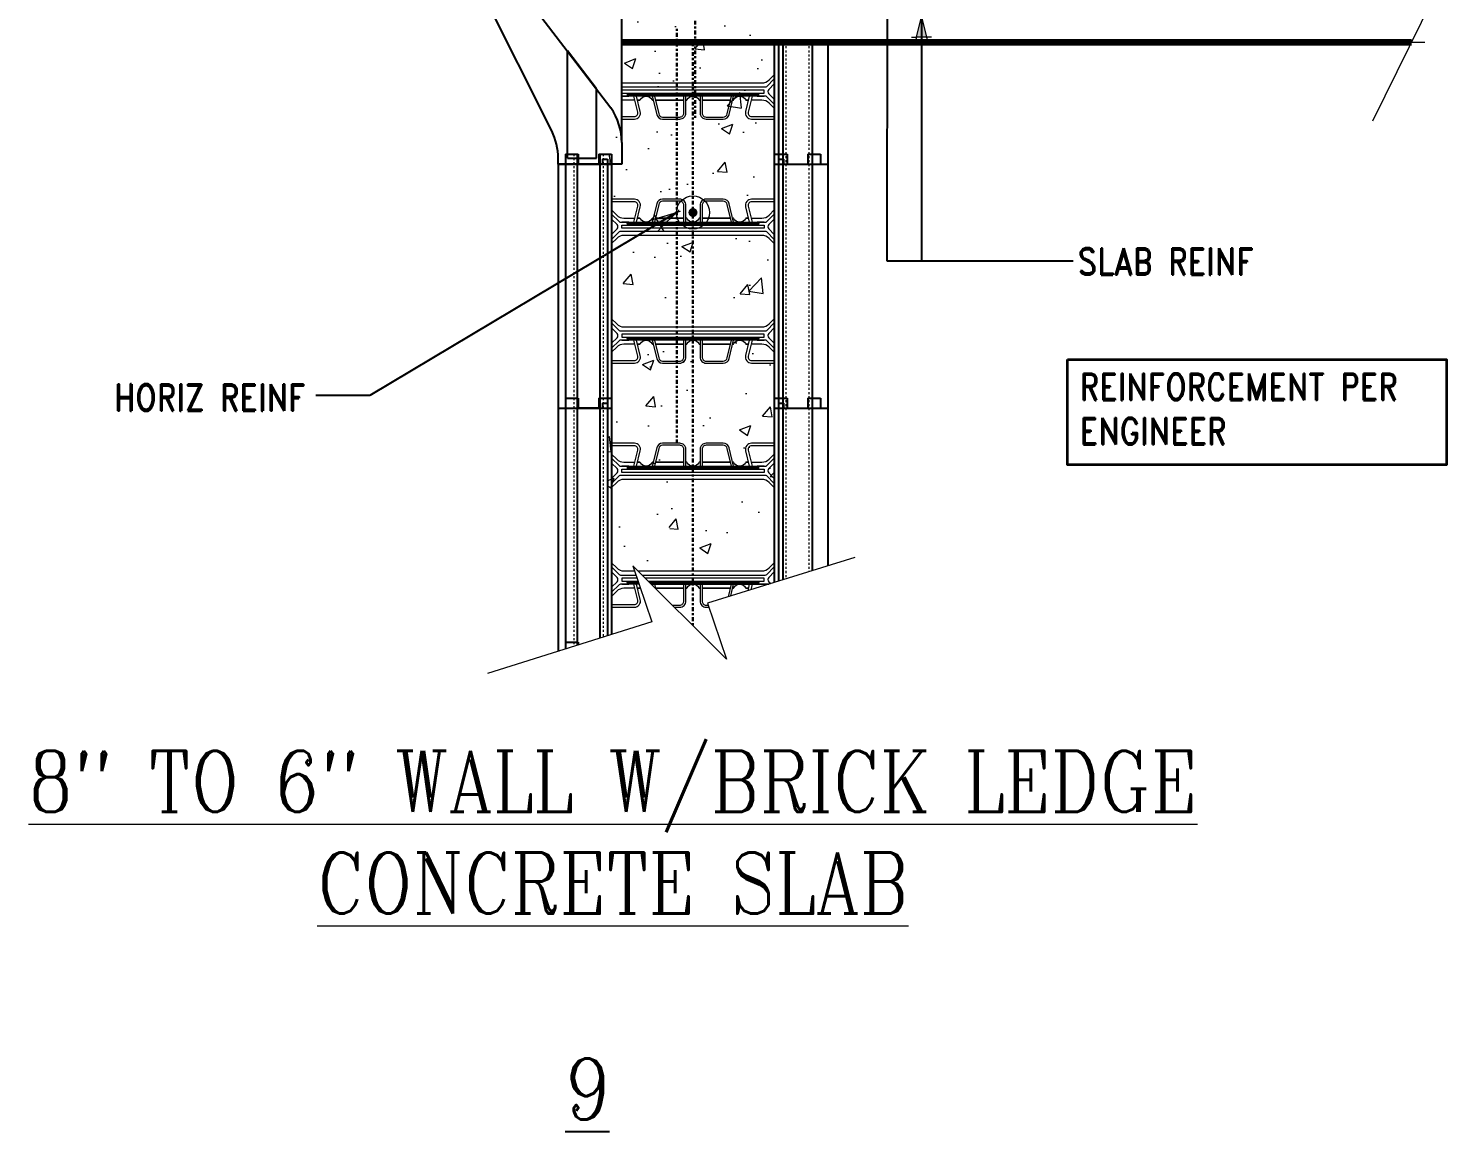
# Model space of a CAD drawing. Header units: inches. Extents: x -55.2 to 19.3, y 127.7 to 215.6.
# Drawn here: x -55.2 to 14.6, y 127.7 to 182 of the extents above; entities that cross this region are included whole.
import ezdxf

# ---------------------------------------------------------------- set-up
doc = ezdxf.new("R2010")
doc.units = ezdxf.units.IN
doc.header["$MEASUREMENT"] = 0
for name, pattern in [('CENTER', [2, 1.25, -0.25, 0.25, -0.25]), ('DASHED2', [0.375, 0.25, -0.125]), ('HIDDEN', [0.375, 0.25, -0.125]), ('HIDDEN2', [0.1875, 0.125, -0.0625])]:
    doc.linetypes.add(name, pattern=pattern)
doc.layers.get('Defpoints').update_dxf_attribs({"color": 252})
for name, color, linetype, lineweight in [('A2 Hatch', 8, 'Continuous', 9), ('A4 medium', 7, 'Continuous', 35), ('DETAILS', 7, 'Continuous', 13), ('DIM', 3, 'Continuous', 13), ('GRADE', 5, 'Continuous', 100), ('REBAR', 2, 'CENTER', 30)]:
    doc.layers.add(name, color=color, linetype=linetype, lineweight=lineweight)
doc.styles.add('ARCTEXT', font='arctext.shx', dxfattribs={"width": 0.85})
doc.styles.add('RomanC', font='romanc.shx', dxfattribs={"width": 0.85, "height": 5})
doc.styles.add('ROMAND', font='romand.shx', dxfattribs={"width": 0.85})
doc.dimstyles.new('ARCTEXT1-4', dxfattribs={"dimtxt": 4, "dimasz": 2, "dimexe": 2, "dimexo": 2, "dimgap": 2, "dimtad": 1, "dimdec": 4, "dimzin": 3, "dimdsep": 46, "dimlunit": 4, "dimtxsty": 'ARCTEXT', "dimblk": 'ARCHTICK', "dimcen": 2, "dimaunit": 1, "dimadec": 0, "dimazin": 0, "dimtfac": 1, "dimtdec": 4, "dimtmove": 2, "dimatfit": 3, "dimldrblk": 'arrow', "dimfxl": 1, "dimtolj": 1, "dimtzin": 0, "dimarcsym": 0})

# ---------------------------------------------------------------- blocks, each defined once
blk = doc.blocks.new('_ArchTick')
at = {"color": 0, "linetype": 'ByBlock', "const_width": 0.15}
blk.add_lwpolyline([(-0.5, -0.5), (0.5, 0.5)], dxfattribs=at)
blk = doc.blocks.new('arrow')
at = {"layer": 'DIM'}
blk.add_hatch(color=253, dxfattribs=at).paths.add_polyline_path([(-2, 0.5), (-2, -0.5), (0, 0)])
at = {"layer": 'DIM', "lineweight": 9}
for points in [[(-2, 0.98), (-2, 0.5), (-2.47, 0.62)], [(0.37, 0.09), (0, 0)], [(0.37, -0.09), (0, 0)], [(-2, -0.98), (-2, -0.5), (-2.47, -0.62)]]:
    blk.add_lwpolyline(points, dxfattribs=at)
at = {"layer": 'DIM', "lineweight": 15}
blk.add_lwpolyline([(0, 0), (-2, -0.5), (-2, 0.5), (0, 0)], dxfattribs=at)

msp = doc.modelspace()

# ---------------------------------------------------------------- hatches: boundary and pattern name
at = {"layer": 'A2 Hatch', "ltscale": 0.15}
h = msp.add_hatch(dxfattribs=at)
h.set_pattern_fill('AR-CONC', color=256, scale=0.8, style=0)
h.set_pattern_definition([(50, (-3108.3554, 628.536), (5.7380815, -0.502017), [0.6, -6.6]), (355, (-3108.3554, 628.536), (-1.110011, 6.017537), [0.48, -5.28]), (100.45145, (-3107.877, 628.494), (4.628071, 5.51552), [0.509922, -5.609137]), (46.1842, (-3108.3554, 630.136), (8.537928, -1.324152), [0.9, -9.9]), (96.63564, (-3107.644, 630.026), (7.477296, 7.792949), [0.764882, -8.413704]), (351.1842, (-3108.3554, 630.136), (7.477296, 7.79295), [0.72, -7.92]), (21, (-3107.5554, 629.736), (4.7752564, -3.220951), [0.6, -6.6]), (326, (-3107.5554, 629.736), (1.946523, 5.8012), [0.48, -5.28]), (71.45144, (-3107.1575, 629.4676), (6.721779, 2.580249), [0.509922, -5.609137]), (37.5, (-3108.3554, 628.536), (0.0972788, 2.6631508), [0, -5.216, 0, -5.36, 0, -5.3]), (7.5, (-3108.3554, 628.536), (2.1045563, 3.1552937), [0, -3.056, 0, -5.096, 0, -2.02]), (327.5, (-3110.1394, 628.536), (4.2705795, -0.180439), [0, -2, 0, -6.24, 0, -8.28]), (317.5, (-3110.9394, 628.536), (4.6654894, 0.80084), [0, -2.6, 0, -4.144, 0, -5.88])])
h.paths.add_polyline_path([(-24.5, 212.449), (-26.486, 211.776), (-26.686, 154.76), (-23.816, 155.733), (-24.752, 158.493), (-20.156, 153.897), (-21.092, 156.657), (-18.486, 157.541), (-18.49, 190.123), (-20.49, 190.123), (-20.49, 213.809), (-21.776, 213.373), (-20.84, 210.613), (-25.436, 215.209)])
h = msp.add_hatch(color=256, dxfattribs=at)
edge = h.paths.add_edge_path()
edge.add_arc((-22.486, 172.899), 0.224, 0, 360)

# ---------------------------------------------------------------- linework, layer by layer
at = {"color": 1}
for p, q in [((-33.556, 187.274), (-26.522, 178.046)), ((-25.986, 176.335), (-25.986, 187.274)), ((-29.43, 176.909), (-33.479, 184.981)), ((-28.661, 175.564), (-28.661, 180.853)), ((-27.236, 178.983), (-28.661, 180.853)), ((-18.486, 181.274), (-18.486, 175.274)), ((-18.286, 181.274), (-18.286, 175.274)), ((-18.071, 181.274), (-18.071, 175.274)), ((-16.626, 181.274), (-16.626, 175.274)), ((-15.861, 181.274), (-15.861, 175.274)), ((-27.236, 175.564), (-27.236, 178.983)), ((-28.761, 175.774), (-28.136, 175.774)), ((-28.761, 175.774), (-28.761, 163.274)), ((-28.186, 175.774), (-28.186, 163.274)), ((-28.136, 175.774), (-28.136, 175.274)), ((-27.111, 175.774), (-27.111, 175.274)), ((-27.111, 175.774), (-26.486, 175.774)), ((-27.061, 175.774), (-27.061, 163.274)), ((-26.486, 175.774), (-26.486, 163.274)), ((-25.986, 176.335), (-25.986, 175.274)), ((-18.486, 175.774), (-18.486, 163.274)), ((-18.486, 175.774), (-17.861, 175.774)), ((-17.861, 175.774), (-17.861, 175.274)), ((-16.836, 175.774), (-16.836, 175.274)), ((-16.836, 175.774), (-16.211, 175.774)), ((-16.211, 175.774), (-16.211, 175.274)), ((-29.111, 175.274), (-29.111, 175.564)), ((-29.111, 175.274), (-26.486, 175.274)), ((-29.111, 175.274), (-29.111, 163.274)), ((-29.111, 175.274), (-26.936, 175.274)), ((-25.986, 175.274), (-29.111, 175.274)), ((-28.661, 175.564), (-27.236, 175.564)), ((-27.061, 175.274), (-28.186, 175.274)), ((-26.936, 175.524), (-26.936, 175.274)), ((-26.936, 175.524), (-26.686, 175.524)), ((-26.686, 175.524), (-26.686, 163.274)), ((-26.686, 175.274), (-26.486, 175.274)), ((-18.486, 175.274), (-15.861, 175.274)), ((-18.486, 175.274), (-18.286, 175.274)), ((-18.286, 175.524), (-18.286, 163.274)), ((-18.286, 175.524), (-18.036, 175.524)), ((-18.071, 175.274), (-15.861, 175.274)), ((-18.071, 175.274), (-18.071, 163.274)), ((-18.036, 175.524), (-18.036, 175.274)), ((-16.626, 175.274), (-16.626, 163.274)), ((-15.861, 175.274), (-15.861, 163.274)), ((-29.111, 163.274), (-26.486, 163.274)), ((-29.111, 163.274), (-29.111, 151.322)), ((-29.111, 163.274), (-26.936, 163.274)), ((-28.761, 163.774), (-28.136, 163.774)), ((-28.761, 163.774), (-28.761, 151.431)), ((-28.186, 163.774), (-28.186, 151.611)), ((-27.061, 163.274), (-28.186, 163.274)), ((-28.136, 163.774), (-28.136, 163.274)), ((-27.111, 163.774), (-27.111, 163.274)), ((-27.111, 163.774), (-26.486, 163.774)), ((-27.061, 163.774), (-27.061, 151.963)), ((-26.936, 163.524), (-26.936, 163.274)), ((-26.936, 163.524), (-26.686, 163.524)), ((-26.686, 163.524), (-26.686, 152.081)), ((-26.686, 163.274), (-26.486, 163.274)), ((-26.486, 163.774), (-26.486, 152.143)), ((-18.486, 163.774), (-18.486, 154.708)), ((-18.486, 163.774), (-17.861, 163.774)), ((-18.486, 163.274), (-15.861, 163.274)), ((-18.486, 163.274), (-18.286, 163.274)), ((-18.286, 163.524), (-18.286, 154.77)), ((-18.286, 163.524), (-18.036, 163.524)), ((-18.071, 163.274), (-15.861, 163.274)), ((-18.071, 163.274), (-18.071, 154.837)), ((-18.036, 163.524), (-18.036, 163.274)), ((-17.861, 163.774), (-17.861, 163.274)), ((-16.836, 163.774), (-16.836, 163.274)), ((-16.836, 163.774), (-16.211, 163.774)), ((-16.626, 163.274), (-16.626, 155.284)), ((-16.211, 163.774), (-16.211, 163.274)), ((-15.861, 163.274), (-15.861, 155.522)), ((-28.761, 151.774), (-28.136, 151.774)), ((-28.136, 151.774), (-28.136, 151.627))]:
    msp.add_line(p, q, dxfattribs=at)
at = {"color": 1, "linetype": 'HIDDEN', "ltscale": 0.02}
for p, q in [((-28.761, 175.774), (-28.136, 175.774)), ((-28.136, 175.774), (-28.136, 175.274)), ((-27.111, 175.774), (-27.111, 175.274)), ((-27.111, 175.774), (-26.486, 175.774)), ((-18.486, 175.774), (-17.861, 175.774)), ((-17.861, 175.774), (-17.861, 175.274)), ((-16.836, 175.774), (-16.836, 175.274)), ((-16.836, 175.774), (-16.211, 175.774)), ((-16.211, 175.774), (-16.211, 175.274)), ((-28.761, 163.774), (-28.136, 163.774)), ((-28.136, 163.774), (-28.136, 163.274)), ((-27.111, 163.774), (-27.111, 163.274)), ((-27.111, 163.774), (-26.486, 163.774)), ((-18.486, 163.774), (-17.861, 163.774)), ((-17.861, 163.774), (-17.861, 163.274)), ((-16.836, 163.774), (-16.836, 163.274)), ((-16.836, 163.774), (-16.211, 163.774)), ((-16.211, 163.774), (-16.211, 163.274)), ((-28.761, 151.774), (-28.136, 151.774)), ((-28.136, 151.774), (-28.136, 151.743))]:
    msp.add_line(p, q, dxfattribs=at)
at = {"ltscale": 0.15}
for p, q in [((-28.136, 175.274), (-27.111, 175.274)), ((-28.136, 163.274), (-27.111, 163.274))]:
    msp.add_line(p, q, dxfattribs=at)
at = {"color": 1}
for centre, start, end in [((-28.986, 176.335), 360, 34.77783), ((-32.111, 175.564), 0, 26.64228)]:
    msp.add_arc(centre, 3, start, end, dxfattribs=at)
at = {"layer": 'A2 Hatch', "ltscale": 0.15}
msp.add_line((-18.486, 181.274), (13.502, 181.274), dxfattribs=at)
at = {"layer": 'A2 Hatch', "linetype": 'DASHED2', "ltscale": 0.15}
for p, q in [((-17.911, 181.274), (-17.911, 175.274)), ((-16.786, 181.274), (-16.786, 175.274)), ((-28.346, 175.774), (-28.346, 163.274)), ((-26.901, 175.774), (-26.901, 163.274)), ((-17.911, 175.274), (-17.911, 163.274)), ((-16.786, 175.274), (-16.786, 163.274)), ((-28.346, 163.774), (-28.346, 151.561)), ((-26.901, 163.774), (-26.901, 152.013)), ((-17.911, 163.274), (-17.911, 154.886)), ((-16.786, 163.274), (-16.786, 155.235))]:
    msp.add_line(p, q, dxfattribs=at)
at = {"layer": 'A2 Hatch', "linetype": 'HIDDEN2', "ltscale": 0.15}
for p, q in [((-28.761, 175.774), (-28.761, 175.274)), ((-28.136, 175.774), (-28.761, 175.774)), ((-28.136, 175.774), (-28.136, 175.274)), ((-27.111, 175.774), (-27.111, 175.274)), ((-26.486, 175.774), (-27.111, 175.774)), ((-26.486, 175.774), (-26.486, 175.274))]:
    msp.add_line(p, q, dxfattribs=at)
at = {"layer": 'A2 Hatch', "ltscale": 0.15}
msp.add_circle((-22.486, 172.899), 0.816, dxfattribs=at)
at = {"layer": 'A4 medium', "ltscale": 0.15}
msp.add_lwpolyline([(-4.067, 165.677), (14.574, 165.677), (14.574, 160.495), (-4.067, 160.495)], close=True, dxfattribs=at)
at = {"layer": 'DETAILS', "color": 6, "lineweight": 20}
for points in [[(-25.986, 179.286, 0.0537), (-25.88, 179.274), (-22.486, 179.274), (-19.093, 179.274, 0.198912), (-18.739, 179.421), (-18.486, 179.674)], [(-25.986, 179.074), (-22.486, 179.074), (-18.927, 179.074, 0.198912), (-18.856, 179.104), (-18.486, 179.474)], [(-25.986, 177.624), (-25.366, 177.624, 0.485338), (-25.2, 177.834), (-25.391, 178.624), (-25.987, 178.624), (-25.737, 178.624), (-25.637, 178.624)], [(-22.816, 178.424, 0.279322), (-22.772, 178.451, -0.279322), (-22.486, 178.624), (-25.986, 178.624)], [(-25.986, 177.494), (-25.366, 177.494, 0.485338), (-25.074, 177.865), (-25.257, 178.624)], [(-25.116, 178.424), (-25.209, 178.424), (-25.116, 178.424, 0.279322), (-25.071, 178.451, -0.605918), (-24.5, 178.451, 0.279322), (-24.455, 178.424)], [(-24.486, 178.624), (-24.268, 177.724, 0.346495), (-23.977, 177.494), (-23.134, 177.494, 0.414214), (-22.834, 177.794), (-22.834, 178.624)], [(-24.383, 178.624), (-24.171, 177.747, 0.346495), (-23.977, 177.594), (-23.134, 177.594, 0.414214), (-22.934, 177.794), (-22.934, 178.624)], [(-18.486, 178.225), (-18.856, 178.595, 0.198912), (-18.927, 178.624), (-22.486, 178.624, -0.279322), (-22.2, 178.451, 0.279322), (-22.156, 178.424)], [(-22.138, 178.624), (-22.138, 177.794, 0.414214), (-21.838, 177.494), (-20.996, 177.494, 0.346495), (-20.704, 177.724), (-20.487, 178.624)], [(-22.038, 178.624), (-22.038, 177.794, 0.414214), (-21.838, 177.594), (-20.996, 177.594, 0.346495), (-20.801, 177.747), (-20.59, 178.624)], [(-20.517, 178.424, 0.279322), (-20.473, 178.451, -0.605918), (-19.901, 178.451, 0.279322), (-19.857, 178.424), (-19.764, 178.424), (-19.857, 178.424)], [(-19.715, 178.624), (-19.899, 177.865, 0.485338), (-19.607, 177.494), (-18.486, 177.494)], [(-19.336, 178.624), (-19.236, 178.624), (-18.986, 178.624), (-19.582, 178.624), (-19.772, 177.834, 0.485338), (-19.607, 177.624), (-18.486, 177.624)], [(-18.486, 179.224), (-18.755, 178.955, 0.414214), (-18.755, 178.743), (-18.486, 178.475)], [(-25.343, 178.424), (-25.88, 178.424, 0.0537), (-25.986, 178.413, 0.0537)], [(-18.486, 178.025), (-18.739, 178.278, 0.198912), (-19.093, 178.424), (-19.63, 178.424)], [(-25.257, 172.424), (-25.074, 173.184, 0.485338), (-25.366, 173.554), (-26.486, 173.554)], [(-25.637, 172.424), (-25.737, 172.424), (-25.987, 172.424), (-25.391, 172.424), (-25.2, 173.215, 0.485338), (-25.366, 173.424), (-26.486, 173.424)], [(-26.486, 173.024), (-26.233, 172.771, 0.198912), (-25.88, 172.624), (-25.343, 172.624)], [(-22.834, 172.424), (-22.834, 173.254, 0.414214), (-23.134, 173.554), (-23.977, 173.554, 0.346495), (-24.268, 173.325), (-24.486, 172.424)], [(-22.934, 172.424), (-22.934, 173.254, 0.414214), (-23.134, 173.454), (-23.977, 173.454, 0.346495), (-24.171, 173.301), (-24.383, 172.424)], [(-20.487, 172.424), (-20.704, 173.325, 0.346495), (-20.996, 173.554), (-21.838, 173.554, 0.414214), (-22.138, 173.254), (-22.138, 172.424)], [(-20.59, 172.424), (-20.801, 173.301, 0.346495), (-20.996, 173.454), (-21.838, 173.454, 0.414214), (-22.038, 173.254), (-22.038, 172.424)], [(-18.486, 173.554), (-19.607, 173.554, 0.485338), (-19.899, 173.184), (-19.715, 172.424)], [(-18.486, 173.424), (-19.607, 173.424, 0.485338), (-19.772, 173.215), (-19.582, 172.424), (-18.986, 172.424), (-19.236, 172.424), (-19.336, 172.424)], [(-19.63, 172.624), (-19.093, 172.624, 0.198912), (-18.739, 172.771), (-18.486, 173.024)], [(-26.486, 172.824), (-26.116, 172.454, 0.198912), (-26.045, 172.424), (-22.486, 172.424, -0.279322), (-22.772, 172.597, 0.279322), (-22.816, 172.624)], [(-26.486, 171.825), (-26.218, 172.093, 0.414214), (-26.218, 172.305), (-26.486, 172.574)], [(-24.455, 172.624, 0.279322), (-24.5, 172.597, -0.605918), (-25.071, 172.597, 0.279322), (-25.116, 172.624), (-25.209, 172.624), (-25.116, 172.624)], [(-22.156, 172.624, 0.279322), (-22.2, 172.597, -0.279322), (-22.486, 172.424), (-18.927, 172.424, 0.198912), (-18.856, 172.454), (-18.486, 172.824)], [(-19.857, 172.624), (-19.764, 172.624), (-19.857, 172.624, 0.279322), (-19.901, 172.597, -0.605918), (-20.473, 172.597, 0.279322), (-20.517, 172.624)], [(-18.486, 172.574), (-18.755, 172.305, 0.414214), (-18.755, 172.093), (-18.486, 171.825)], [(-18.486, 171.575), (-18.856, 171.945, 0.198912), (-18.927, 171.974), (-22.486, 171.974), (-26.045, 171.974, 0.198912), (-26.116, 171.945), (-26.486, 171.575)], [(-18.486, 171.375), (-18.739, 171.628, 0.198912), (-19.093, 171.774), (-22.486, 171.774), (-25.88, 171.774, 0.198912), (-26.233, 171.628), (-26.486, 171.375)], [(-26.486, 167.674), (-26.233, 167.421, 0.198912), (-25.88, 167.274), (-22.486, 167.274), (-19.093, 167.274, 0.198912), (-18.739, 167.421), (-18.486, 167.674)], [(-26.486, 167.474), (-26.116, 167.104, 0.198912), (-26.045, 167.074), (-22.486, 167.074), (-18.927, 167.074, 0.198912), (-18.856, 167.104), (-18.486, 167.474)], [(-26.486, 166.475), (-26.218, 166.743, 0.414214), (-26.218, 166.955), (-26.486, 167.224)], [(-18.486, 167.224), (-18.755, 166.955, 0.414214), (-18.755, 166.743), (-18.486, 166.475)], [(-22.816, 166.424, 0.279322), (-22.772, 166.451, -0.279322), (-22.486, 166.624), (-26.045, 166.624, 0.198912), (-26.116, 166.595), (-26.486, 166.225)], [(-26.486, 165.624), (-25.366, 165.624, 0.485338), (-25.2, 165.834), (-25.391, 166.624), (-25.987, 166.624), (-25.737, 166.624), (-25.637, 166.624)], [(-26.486, 165.494), (-25.366, 165.494, 0.485338), (-25.074, 165.865), (-25.257, 166.624)], [(-25.343, 166.424), (-25.88, 166.424, 0.198912), (-26.233, 166.278), (-26.486, 166.025)], [(-25.116, 166.424), (-25.209, 166.424), (-25.116, 166.424, 0.279322), (-25.071, 166.451, -0.605918), (-24.5, 166.451, 0.279322), (-24.455, 166.424)], [(-24.486, 166.624), (-24.268, 165.724, 0.346495), (-23.977, 165.494), (-23.134, 165.494, 0.414214), (-22.834, 165.794), (-22.834, 166.624)], [(-24.383, 166.624), (-24.171, 165.747, 0.346495), (-23.977, 165.594), (-23.134, 165.594, 0.414214), (-22.934, 165.794), (-22.934, 166.624)], [(-18.486, 166.225), (-18.856, 166.595, 0.198912), (-18.927, 166.624), (-22.486, 166.624, -0.279322), (-22.2, 166.451, 0.279322), (-22.156, 166.424)], [(-22.138, 166.624), (-22.138, 165.794, 0.414214), (-21.838, 165.494), (-20.996, 165.494, 0.346495), (-20.704, 165.724), (-20.487, 166.624)], [(-22.038, 166.624), (-22.038, 165.794, 0.414214), (-21.838, 165.594), (-20.996, 165.594, 0.346495), (-20.801, 165.747), (-20.59, 166.624)], [(-20.517, 166.424, 0.279322), (-20.473, 166.451, -0.605918), (-19.901, 166.451, 0.279322), (-19.857, 166.424), (-19.764, 166.424), (-19.857, 166.424)], [(-19.715, 166.624), (-19.899, 165.865, 0.485338), (-19.607, 165.494), (-18.486, 165.494)], [(-19.336, 166.624), (-19.236, 166.624), (-18.986, 166.624), (-19.582, 166.624), (-19.772, 165.834, 0.485338), (-19.607, 165.624), (-18.486, 165.624)], [(-18.486, 166.025), (-18.739, 166.278, 0.198912), (-19.093, 166.424), (-19.63, 166.424)], [(-25.257, 160.424), (-25.074, 161.184, 0.485338), (-25.366, 161.554), (-26.486, 161.554)], [(-25.637, 160.424), (-25.737, 160.424), (-25.987, 160.424), (-25.391, 160.424), (-25.2, 161.215, 0.485338), (-25.366, 161.424), (-26.486, 161.424)], [(-22.834, 160.424), (-22.834, 161.254, 0.414214), (-23.134, 161.554), (-23.977, 161.554, 0.346495), (-24.268, 161.325), (-24.486, 160.424)], [(-22.934, 160.424), (-22.934, 161.254, 0.414214), (-23.134, 161.454), (-23.977, 161.454, 0.346495), (-24.171, 161.301), (-24.383, 160.424)], [(-20.487, 160.424), (-20.704, 161.325, 0.346495), (-20.996, 161.554), (-21.838, 161.554, 0.414214), (-22.138, 161.254), (-22.138, 160.424)], [(-20.59, 160.424), (-20.801, 161.301, 0.346495), (-20.996, 161.454), (-21.838, 161.454, 0.414214), (-22.038, 161.254), (-22.038, 160.424)], [(-18.486, 161.554), (-19.607, 161.554, 0.485338), (-19.899, 161.184), (-19.715, 160.424)], [(-18.486, 161.424), (-19.607, 161.424, 0.485338), (-19.772, 161.215), (-19.582, 160.424), (-18.986, 160.424), (-19.236, 160.424), (-19.336, 160.424)], [(-26.486, 161.024), (-26.233, 160.771, 0.198912), (-25.88, 160.624), (-25.343, 160.624)], [(-26.486, 160.824), (-26.116, 160.454, 0.198912), (-26.045, 160.424), (-22.486, 160.424, -0.279322), (-22.772, 160.597, 0.279322), (-22.816, 160.624)], [(-26.486, 159.825), (-26.218, 160.093, 0.414214), (-26.218, 160.305), (-26.486, 160.574)], [(-24.455, 160.624, 0.279322), (-24.5, 160.597, -0.605918), (-25.071, 160.597, 0.279322), (-25.116, 160.624), (-25.209, 160.624), (-25.116, 160.624)], [(-22.156, 160.624, 0.279322), (-22.2, 160.597, -0.279322), (-22.486, 160.424), (-18.927, 160.424, 0.198912), (-18.856, 160.454), (-18.486, 160.824)], [(-19.857, 160.624), (-19.764, 160.624), (-19.857, 160.624, 0.279322), (-19.901, 160.597, -0.605918), (-20.473, 160.597, 0.279322), (-20.517, 160.624)], [(-19.63, 160.624), (-19.093, 160.624, 0.198912), (-18.739, 160.771), (-18.486, 161.024)], [(-18.486, 160.574), (-18.755, 160.305, 0.414214), (-18.755, 160.093), (-18.486, 159.825)], [(-18.486, 159.575), (-18.856, 159.945, 0.198912), (-18.927, 159.974), (-22.486, 159.974), (-26.045, 159.974, 0.198912), (-26.116, 159.945), (-26.486, 159.575)], [(-18.486, 159.375), (-18.739, 159.628, 0.198912), (-19.093, 159.774), (-22.486, 159.774), (-25.88, 159.774, 0.198912), (-26.233, 159.628), (-26.486, 159.375)], [(-26.486, 155.674), (-26.233, 155.421, 0.198912), (-25.88, 155.274), (-25.351, 155.274)], [(-25.185, 155.274), (-22.486, 155.274), (-19.093, 155.274, 0.198912), (-18.739, 155.421), (-18.486, 155.674)], [(-26.486, 155.474), (-26.116, 155.104, 0.198912), (-26.045, 155.074), (-25.283, 155.074)], [(-26.486, 154.475), (-26.218, 154.743, 0.414214), (-26.218, 154.955), (-26.486, 155.224)], [(-24.985, 155.074), (-22.486, 155.074), (-18.927, 155.074, 0.198912), (-18.856, 155.104), (-18.486, 155.474)], [(-18.486, 155.224), (-18.755, 154.955, 0.414214), (-18.755, 154.743), (-18.664, 154.653)], [(-26.486, 153.624), (-25.366, 153.624, 0.485338), (-25.2, 153.834), (-25.391, 154.624), (-25.987, 154.624), (-25.737, 154.624), (-25.637, 154.624)], [(-26.486, 153.494), (-25.366, 153.494, 0.485338), (-25.074, 153.865), (-25.257, 154.624)], [(-25.13, 154.624), (-26.045, 154.624, 0.198912), (-26.116, 154.595), (-26.486, 154.225)], [(-25.343, 154.424), (-25.88, 154.424, 0.198912), (-26.233, 154.278), (-26.486, 154.025)], [(-25.164, 154.724), (-25.637, 154.724), (-25.735, 154.702, 0.780776), (-25.735, 154.696), (-25.637, 154.674), (-25.147, 154.674)], [(-25.116, 154.424), (-25.209, 154.424), (-25.116, 154.424, 0.276373), (-25.072, 154.451, 0.276373)], [(-24.585, 154.674), (-22.486, 154.674), (-19.336, 154.674), (-19.238, 154.696, 0.780776), (-19.238, 154.702), (-19.336, 154.724), (-22.486, 154.724), (-24.635, 154.724)], [(-22.816, 154.424, 0.279322), (-22.772, 154.451, -0.279322), (-22.486, 154.624), (-24.535, 154.624)], [(-23.505, 153.594), (-23.134, 153.594, 0.414214), (-22.934, 153.794), (-22.934, 154.624)], [(-23.405, 153.494), (-23.134, 153.494, 0.414214), (-22.834, 153.794), (-22.834, 154.624)], [(-19.016, 154.624), (-22.486, 154.624, -0.279322), (-22.2, 154.451, 0.279322), (-22.156, 154.424)], [(-22.138, 154.624), (-22.138, 153.794, 0.414214), (-21.838, 153.494), (-21.71, 153.494)], [(-22.038, 154.624), (-22.038, 153.794, 0.414214), (-21.838, 153.594), (-21.744, 153.594)], [(-20.517, 154.424, 0.279322), (-20.473, 154.451, -0.605918), (-19.901, 154.451, 0.279322), (-19.857, 154.424), (-19.764, 154.424), (-19.857, 154.424)]]:
    msp.add_lwpolyline(points, format="xyb", dxfattribs=at)
for points in [[(-22.486, 178.774), (-18.986, 178.774), (-18.986, 178.924), (-22.486, 178.924), (-25.987, 178.924), (-25.987, 178.774)], [(-24.437, 178.424), (-24.455, 178.424)], [(-22.934, 178.424), (-24.334, 178.424)], [(-22.834, 178.424), (-22.816, 178.424)], [(-22.138, 178.424), (-22.156, 178.424)], [(-22.038, 178.424), (-20.638, 178.424)], [(-20.535, 178.424), (-20.517, 178.424)], [(-22.486, 172.274), (-18.986, 172.274), (-18.986, 172.124), (-22.486, 172.124), (-25.987, 172.124), (-25.987, 172.274)], [(-24.437, 172.624), (-24.455, 172.624)], [(-22.934, 172.624), (-24.334, 172.624)], [(-22.834, 172.624), (-22.816, 172.624)], [(-22.138, 172.624), (-22.156, 172.624)], [(-22.038, 172.624), (-20.638, 172.624)], [(-20.535, 172.624), (-20.517, 172.624)], [(-22.486, 166.774), (-18.986, 166.774), (-18.986, 166.924), (-22.486, 166.924), (-25.987, 166.924), (-25.987, 166.774)], [(-24.437, 166.424), (-24.455, 166.424)], [(-22.934, 166.424), (-24.334, 166.424)], [(-22.834, 166.424), (-22.816, 166.424)], [(-22.138, 166.424), (-22.156, 166.424)], [(-22.038, 166.424), (-20.638, 166.424)], [(-20.535, 166.424), (-20.517, 166.424)], [(-24.437, 160.624), (-24.455, 160.624)], [(-22.934, 160.624), (-24.334, 160.624)], [(-22.834, 160.624), (-22.816, 160.624)], [(-22.138, 160.624), (-22.156, 160.624)], [(-22.038, 160.624), (-20.638, 160.624)], [(-20.535, 160.624), (-20.517, 160.624)], [(-22.486, 160.274), (-18.986, 160.274), (-18.986, 160.124), (-22.486, 160.124), (-25.987, 160.124), (-25.987, 160.274)], [(-22.934, 154.424), (-24.334, 154.424)], [(-22.834, 154.424), (-22.816, 154.424)], [(-22.138, 154.424), (-22.156, 154.424)], [(-22.038, 154.424), (-20.638, 154.424)], [(-20.535, 154.424), (-20.517, 154.424)]]:
    msp.add_lwpolyline(points, close=True, dxfattribs=at)
for points in [[(-22.486, 178.674), (-19.336, 178.674), (-19.238, 178.696, 0.780776), (-19.238, 178.702), (-19.336, 178.724), (-22.486, 178.724), (-25.637, 178.724), (-25.735, 178.702, 0.780776), (-25.735, 178.696), (-25.637, 178.674)], [(-22.486, 172.374), (-25.637, 172.374), (-25.735, 172.352, 0.780776), (-25.735, 172.346), (-25.637, 172.324), (-22.486, 172.324), (-19.336, 172.324), (-19.238, 172.346, 0.780776), (-19.238, 172.352), (-19.336, 172.374)], [(-22.486, 166.674), (-19.336, 166.674), (-19.238, 166.696, 0.780776), (-19.238, 166.702), (-19.336, 166.724), (-22.486, 166.724), (-25.637, 166.724), (-25.735, 166.702, 0.780776), (-25.735, 166.696), (-25.637, 166.674)], [(-22.486, 160.374), (-25.637, 160.374), (-25.735, 160.352, 0.780776), (-25.735, 160.346), (-25.637, 160.324), (-22.486, 160.324), (-19.336, 160.324), (-19.238, 160.346, 0.780776), (-19.238, 160.352), (-19.336, 160.374)]]:
    msp.add_lwpolyline(points, format="xyb", close=True, dxfattribs=at)
for points in [[(-25.232, 154.924), (-25.987, 154.924), (-25.987, 154.774), (-25.181, 154.774)], [(-24.685, 154.774), (-22.486, 154.774), (-18.986, 154.774), (-18.986, 154.924), (-22.486, 154.924), (-24.835, 154.924)], [(-24.535, 154.624), (-19.236, 154.624), (-18.756, 154.624), (-19.582, 154.624), (-19.648, 154.348)], [(-24.486, 154.624), (-24.47, 154.559)], [(-24.383, 154.624), (-24.334, 154.423)], [(-20.738, 154.01), (-20.59, 154.624)], [(-20.627, 154.045), (-20.487, 154.624)], [(-19.715, 154.624), (-19.793, 154.303)], [(-19.606, 154.424), (-19.63, 154.424)]]:
    msp.add_lwpolyline(points, dxfattribs=at)
at = {"layer": 'DIM'}
msp.add_line((14.324, 184.274), (10.93, 177.396), dxfattribs=at)
msp.add_lwpolyline([(-14.524, 155.936), (-21.776, 153.689), (-20.84, 150.929), (-25.436, 155.525), (-24.5, 152.765), (-32.59, 150.233)], dxfattribs=at)
at = {"layer": 'GRADE', "ltscale": 0.15}
msp.add_line((-25.986, 181.274), (12.844, 181.274), dxfattribs=at)
at = {"layer": 'REBAR', "ltscale": 0.15}
for p, q in [((-22.38, 184.282), (-22.38, 177.527)), ((-23.275, 161.555), (-23.275, 181.955)), ((-22.486, 181.274), (-22.486, 152.575))]:
    msp.add_line(p, q, dxfattribs=at)

# ---------------------------------------------------------------- texts
at = {"layer": 'Defpoints', "insert": (-27.681, 131.305), "char_height": 3, "width": 90.08, "attachment_point": 2, "style": 'RomanC'}
msp.add_mtext('{\\L9\\P}\\P            ', dxfattribs=at)
at = {"layer": 'DIM', "color": 3, "char_height": 1.3125, "style": 'ROMAND'}
for s, insert, width, attachment_point in [('SLAB REINF', (-3.568, 171.144), 22.68955, 1), ('REINFORCEMENT PER ENGINEER', (-3.469, 164.992), 22.17809, 1), ('HORIZ REINF ', (-41.535, 164.461), 22.68955, 3)]:
    msp.add_mtext(s, dxfattribs=dict(at, insert=insert, width=width, attachment_point=attachment_point))
at = {"layer": 'DIM', "insert": (-26.423, 146.426), "char_height": 3, "width": 77.14357, "attachment_point": 2, "style": 'ARCTEXT'}
msp.add_mtext('{\\Fromanc.shx|c0;\\L8" TO 6" WALL W/BRICK LEDGE CONCRETE SLAB}\\P\\P             ', dxfattribs=at)

# ---------------------------------------------------------------- leaders
at = {"layer": 'DIM'}
for points in [[(-12.941, 188.024), (-12.945, 170.524), (-3.79, 170.524)], [(-11.246, 182.524), (-11.25, 170.524), (-3.79, 170.524)], [(-23.302, 172.899), (-38.367, 163.895), (-41.031, 163.895)]]:
    msp.add_leader(points, dimstyle='ARCTEXT1-4', override={"dimasz": 0.5, "dimtad": 0}, dxfattribs=at)

doc.saveas('drawing.dxf')
